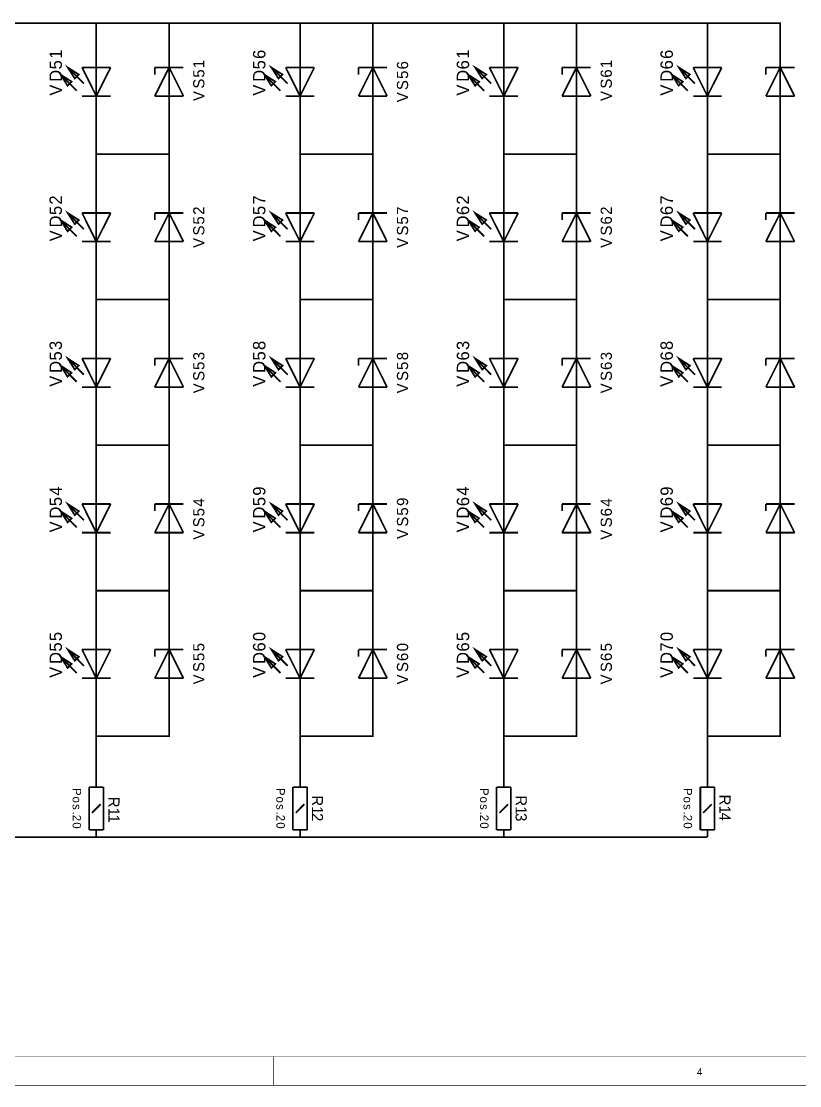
# Model space of a CAD drawing. Header units: millimetres. Extents: x 0 to 35.4, y 0 to 11.1.
# Drawn here: x 15.98 to 21.33, y 0 to 7.31 of the extents above; entities that cross this region are included whole.
import ezdxf

# ---------------------------------------------------------------- set-up
doc = ezdxf.new("R2010")
doc.units = ezdxf.units.MM
doc.header["$MEASUREMENT"] = 0
doc.layers.add('Sheet', color=255, linetype='Continuous')

msp = doc.modelspace()

# ---------------------------------------------------------------- linework, layer by layer
at = {"layer": 'Sheet'}
for points, const_width in [([(0.0017, 11.1), (0.0017, 0), (35.4331, 0), (35.4331, 11.1), (0.0017, 11.1), (0.0017, 11.1)], 0.0039), ([(0.0017, 11.1), (35.4331, 11.1), (35.4331, 0), (0.0017, 0), (0.0017, 11.1)], 0.0039), ([(0.2022, 10.8995), (0.2022, 0.1988), (35.2326, 0.1988), (35.2326, 10.8995), (0.2022, 10.8995), (0.2022, 10.8995)], 0.0039), ([(0.2022, 10.8995), (35.2326, 10.8995), (35.2326, 0.1988), (0.2022, 0.1988), (0.2022, 10.8995)], 0.0039), ([(16.3306, 6.8968), (16.303, 6.8692), (16.2546, 6.9461), (16.3306, 6.8968)], 0.0118), ([(16.3306, 6.8968), (16.303, 6.8692), (16.2546, 6.9461), (16.3306, 6.8968)], 0.0039), ([(16.3799, 6.9461), (16.3523, 6.9185), (16.3039, 6.9945), (16.3799, 6.9461)], 0.0118), ([(16.3799, 6.9461), (16.3523, 6.9185), (16.3039, 6.9945), (16.3799, 6.9461)], 0.0039), ([(17.7307, 6.8968), (17.7032, 6.8692), (17.6547, 6.9461), (17.7307, 6.8968)], 0.0118), ([(17.7307, 6.8968), (17.7032, 6.8692), (17.6547, 6.9461), (17.7307, 6.8968)], 0.0039), ([(17.78, 6.9461), (17.7525, 6.9185), (17.7032, 6.9945), (17.78, 6.9461)], 0.0118), ([(17.78, 6.9461), (17.7525, 6.9185), (17.7032, 6.9945), (17.78, 6.9461)], 0.0039), ([(19.1309, 6.8968), (19.1033, 6.8692), (19.054, 6.9461), (19.1309, 6.8968)], 0.0118), ([(19.1309, 6.8968), (19.1033, 6.8692), (19.054, 6.9461), (19.1309, 6.8968)], 0.0039), ([(19.1802, 6.9461), (19.1518, 6.9185), (19.1033, 6.9945), (19.1802, 6.9461)], 0.0118), ([(19.1802, 6.9461), (19.1518, 6.9185), (19.1033, 6.9945), (19.1802, 6.9461)], 0.0039), ([(20.531, 6.8968), (20.5026, 6.8692), (20.4542, 6.9461), (20.531, 6.8968)], 0.0118), ([(20.531, 6.8968), (20.5026, 6.8692), (20.4542, 6.9461), (20.531, 6.8968)], 0.0039), ([(20.5795, 6.9461), (20.5519, 6.9185), (20.5035, 6.9945), (20.5795, 6.9461)], 0.0118), ([(20.5795, 6.9461), (20.5519, 6.9185), (20.5035, 6.9945), (20.5795, 6.9461)], 0.0039), ([(16.3799, 5.946), (16.3523, 5.9184), (16.3039, 5.9945), (16.3799, 5.946)], 0.0118), ([(16.3799, 5.946), (16.3523, 5.9184), (16.3039, 5.9945), (16.3799, 5.946)], 0.0039), ([(17.78, 5.946), (17.7525, 5.9184), (17.7032, 5.9945), (17.78, 5.946)], 0.0118), ([(17.78, 5.946), (17.7525, 5.9184), (17.7032, 5.9945), (17.78, 5.946)], 0.0039), ([(19.1802, 5.946), (19.1518, 5.9184), (19.1033, 5.9945), (19.1802, 5.946)], 0.0118), ([(19.1802, 5.946), (19.1518, 5.9184), (19.1033, 5.9945), (19.1802, 5.946)], 0.0039), ([(20.5795, 5.946), (20.5519, 5.9184), (20.5035, 5.9945), (20.5795, 5.946)], 0.0118), ([(20.5795, 5.946), (20.5519, 5.9184), (20.5035, 5.9945), (20.5795, 5.946)], 0.0039), ([(16.3306, 5.8967), (16.303, 5.8691), (16.2546, 5.946), (16.3306, 5.8967)], 0.0118), ([(16.3306, 5.8967), (16.303, 5.8691), (16.2546, 5.946), (16.3306, 5.8967)], 0.0039), ([(17.7307, 5.8967), (17.7032, 5.8691), (17.6547, 5.946), (17.7307, 5.8967)], 0.0118), ([(17.7307, 5.8967), (17.7032, 5.8691), (17.6547, 5.946), (17.7307, 5.8967)], 0.0039), ([(19.1309, 5.8967), (19.1033, 5.8691), (19.054, 5.946), (19.1309, 5.8967)], 0.0118), ([(19.1309, 5.8967), (19.1033, 5.8691), (19.054, 5.946), (19.1309, 5.8967)], 0.0039), ([(20.531, 5.8967), (20.5026, 5.8691), (20.4542, 5.946), (20.531, 5.8967)], 0.0118), ([(20.531, 5.8967), (20.5026, 5.8691), (20.4542, 5.946), (20.531, 5.8967)], 0.0039), ([(16.3799, 4.946), (16.3523, 4.9184), (16.3039, 4.9953), (16.3799, 4.946)], 0.0118), ([(16.3799, 4.946), (16.3523, 4.9184), (16.3039, 4.9953), (16.3799, 4.946)], 0.0039), ([(17.78, 4.946), (17.7525, 4.9184), (17.7032, 4.9953), (17.78, 4.946)], 0.0118), ([(17.78, 4.946), (17.7525, 4.9184), (17.7032, 4.9953), (17.78, 4.946)], 0.0039), ([(19.1802, 4.946), (19.1518, 4.9184), (19.1033, 4.9953), (19.1802, 4.946)], 0.0118), ([(19.1802, 4.946), (19.1518, 4.9184), (19.1033, 4.9953), (19.1802, 4.946)], 0.0039), ([(20.5795, 4.946), (20.5519, 4.9184), (20.5035, 4.9953), (20.5795, 4.946)], 0.0118), ([(20.5795, 4.946), (20.5519, 4.9184), (20.5035, 4.9953), (20.5795, 4.946)], 0.0039), ([(16.3306, 4.8967), (16.303, 4.8691), (16.2546, 4.946), (16.3306, 4.8967)], 0.0118), ([(16.3306, 4.8967), (16.303, 4.8691), (16.2546, 4.946), (16.3306, 4.8967)], 0.0039), ([(17.7307, 4.8967), (17.7032, 4.8691), (17.6547, 4.946), (17.7307, 4.8967)], 0.0118), ([(17.7307, 4.8967), (17.7032, 4.8691), (17.6547, 4.946), (17.7307, 4.8967)], 0.0039), ([(19.1309, 4.8967), (19.1033, 4.8691), (19.054, 4.946), (19.1309, 4.8967)], 0.0118), ([(19.1309, 4.8967), (19.1033, 4.8691), (19.054, 4.946), (19.1309, 4.8967)], 0.0039), ([(20.531, 4.8967), (20.5026, 4.8691), (20.4542, 4.946), (20.531, 4.8967)], 0.0118), ([(20.531, 4.8967), (20.5026, 4.8691), (20.4542, 4.946), (20.531, 4.8967)], 0.0039), ([(16.3306, 3.8966), (16.303, 3.869), (16.2546, 3.9459), (16.3306, 3.8966)], 0.0118), ([(16.3306, 3.8966), (16.303, 3.869), (16.2546, 3.9459), (16.3306, 3.8966)], 0.0039), ([(16.3799, 3.9459), (16.3523, 3.9183), (16.3039, 3.9952), (16.3799, 3.9459)], 0.0118), ([(16.3799, 3.9459), (16.3523, 3.9183), (16.3039, 3.9952), (16.3799, 3.9459)], 0.0039), ([(17.7307, 3.8966), (17.7032, 3.869), (17.6547, 3.9459), (17.7307, 3.8966)], 0.0118), ([(17.7307, 3.8966), (17.7032, 3.869), (17.6547, 3.9459), (17.7307, 3.8966)], 0.0039), ([(17.78, 3.9459), (17.7525, 3.9183), (17.7032, 3.9952), (17.78, 3.9459)], 0.0118), ([(17.78, 3.9459), (17.7525, 3.9183), (17.7032, 3.9952), (17.78, 3.9459)], 0.0039), ([(19.1309, 3.8966), (19.1033, 3.869), (19.054, 3.9459), (19.1309, 3.8966)], 0.0118), ([(19.1309, 3.8966), (19.1033, 3.869), (19.054, 3.9459), (19.1309, 3.8966)], 0.0039), ([(19.1802, 3.9459), (19.1518, 3.9183), (19.1033, 3.9952), (19.1802, 3.9459)], 0.0118), ([(19.1802, 3.9459), (19.1518, 3.9183), (19.1033, 3.9952), (19.1802, 3.9459)], 0.0039), ([(20.531, 3.8966), (20.5026, 3.869), (20.4542, 3.9459), (20.531, 3.8966)], 0.0118), ([(20.531, 3.8966), (20.5026, 3.869), (20.4542, 3.9459), (20.531, 3.8966)], 0.0039), ([(20.5795, 3.9459), (20.5519, 3.9183), (20.5035, 3.9952), (20.5795, 3.9459)], 0.0118), ([(20.5795, 3.9459), (20.5519, 3.9183), (20.5035, 3.9952), (20.5795, 3.9459)], 0.0039), ([(16.3799, 2.9459), (16.3523, 2.9183), (16.3039, 2.9951), (16.3799, 2.9459)], 0.0118), ([(16.3799, 2.9459), (16.3523, 2.9183), (16.3039, 2.9951), (16.3799, 2.9459)], 0.0039), ([(17.78, 2.9459), (17.7525, 2.9183), (17.7032, 2.9951), (17.78, 2.9459)], 0.0118), ([(17.78, 2.9459), (17.7525, 2.9183), (17.7032, 2.9951), (17.78, 2.9459)], 0.0039), ([(19.1802, 2.9459), (19.1518, 2.9183), (19.1033, 2.9951), (19.1802, 2.9459)], 0.0118), ([(19.1802, 2.9459), (19.1518, 2.9183), (19.1033, 2.9951), (19.1802, 2.9459)], 0.0039), ([(20.5795, 2.9459), (20.5519, 2.9183), (20.5035, 2.9951), (20.5795, 2.9459)], 0.0118), ([(20.5795, 2.9459), (20.5519, 2.9183), (20.5035, 2.9951), (20.5795, 2.9459)], 0.0039), ([(16.3306, 2.8966), (16.303, 2.869), (16.2546, 2.9459), (16.3306, 2.8966)], 0.0118), ([(16.3306, 2.8966), (16.303, 2.869), (16.2546, 2.9459), (16.3306, 2.8966)], 0.0039), ([(17.7307, 2.8966), (17.7032, 2.869), (17.6547, 2.9459), (17.7307, 2.8966)], 0.0118), ([(17.7307, 2.8966), (17.7032, 2.869), (17.6547, 2.9459), (17.7307, 2.8966)], 0.0039), ([(19.1309, 2.8966), (19.1033, 2.869), (19.054, 2.9459), (19.1309, 2.8966)], 0.0118), ([(19.1309, 2.8966), (19.1033, 2.869), (19.054, 2.9459), (19.1309, 2.8966)], 0.0039), ([(20.531, 2.8966), (20.5026, 2.869), (20.4542, 2.9459), (20.531, 2.8966)], 0.0118), ([(20.531, 2.8966), (20.5026, 2.869), (20.4542, 2.9459), (20.531, 2.8966)], 0.0039)]:
    msp.add_lwpolyline(points, close=True, dxfattribs=dict(at, const_width=const_width))
for points, const_width in [([(12.3006, 7.0931), (12.3006, 7.2995), (12.801, 7.2995), (13.7007, 7.2995), (14.2003, 7.2995), (15.1009, 7.2995), (15.6004, 7.2995), (16.5002, 7.2995), (17.0006, 7.2995), (17.9003, 7.2995), (18.4007, 7.2995), (19.3005, 7.2995), (19.8, 7.2995), (20.6998, 7.2995), (21.2002, 7.2995), (21.2002, 7.0931)], 0.0118), ([(16.5002, 7.0931), (16.5002, 7.2995)], 0.0118), ([(17.0006, 7.2995), (17.0006, 7.0931)], 0.0118), ([(17.9003, 7.0931), (17.9003, 7.2995)], 0.0118), ([(18.4007, 7.2995), (18.4007, 7.0931)], 0.0118), ([(19.3005, 7.0931), (19.3005, 7.2995)], 0.0118), ([(19.8, 7.2995), (19.8, 7.0931)], 0.0118), ([(20.6998, 7.0931), (20.6998, 7.2995)], 0.0118), ([(16.5002, 6.9945), (16.5002, 7.0931)], 0.0118), ([(17.0006, 6.9945), (17.0006, 7.0931)], 0.0118), ([(17.9003, 6.9945), (17.9003, 7.0931)], 0.0118), ([(18.4007, 6.9945), (18.4007, 7.0931)], 0.0118), ([(19.3005, 6.9945), (19.3005, 7.0931)], 0.0118), ([(19.8, 6.9945), (19.8, 7.0931)], 0.0118), ([(20.6998, 6.9945), (20.6998, 7.0931)], 0.0118), ([(21.2002, 6.9945), (21.2002, 7.0931)], 0.0118), ([(16.3657, 6.8341), (16.2546, 6.9461)], 0.0118), ([(16.415, 6.8834), (16.3039, 6.9945)], 0.0118), ([(16.3799, 6.9461), (16.3039, 6.9945)], 0.0118), ([(16.3523, 6.9185), (16.3039, 6.9945)], 0.0118), ([(16.4024, 6.9945), (16.5988, 6.9945)], 0.0118), ([(16.4024, 6.9945), (16.5002, 6.7982)], 0.0118), ([(16.5988, 6.9945), (16.5002, 6.7982)], 0.0118), ([(16.5002, 6.7982), (16.5002, 6.9945)], 0.0118), ([(17.0992, 6.9945), (16.902, 6.9945)], 0.0118), ([(16.902, 6.7982), (17.0006, 6.9945)], 0.0118), ([(16.902, 6.9945), (16.902, 6.9461)], 0.0118), ([(17.0006, 6.7982), (17.0006, 6.9945)], 0.0118), ([(17.0006, 6.9945), (17.0992, 6.7982)], 0.0118), ([(17.7658, 6.8341), (17.6547, 6.9461)], 0.0118), ([(17.8151, 6.8834), (17.7032, 6.9945)], 0.0118), ([(17.78, 6.9461), (17.7032, 6.9945)], 0.0118), ([(17.7525, 6.9185), (17.7032, 6.9945)], 0.0118), ([(17.8017, 6.9945), (17.9989, 6.9945)], 0.0118), ([(17.8017, 6.9945), (17.9003, 6.7982)], 0.0118), ([(17.9989, 6.9945), (17.9003, 6.7982)], 0.0118), ([(17.9003, 6.7982), (17.9003, 6.9945)], 0.0118), ([(18.4985, 6.9945), (18.3022, 6.9945)], 0.0118), ([(18.3022, 6.7982), (18.4007, 6.9945)], 0.0118), ([(18.3022, 6.9945), (18.3022, 6.9461)], 0.0118), ([(18.4007, 6.7982), (18.4007, 6.9945)], 0.0118), ([(18.4007, 6.9945), (18.4985, 6.7982)], 0.0118), ([(19.166, 6.8341), (19.054, 6.9461)], 0.0118), ([(19.2144, 6.8834), (19.1033, 6.9945)], 0.0118), ([(19.1802, 6.9461), (19.1033, 6.9945)], 0.0118), ([(19.1518, 6.9185), (19.1033, 6.9945)], 0.0118), ([(19.2019, 6.9945), (19.3991, 6.9945)], 0.0118), ([(19.2019, 6.9945), (19.3005, 6.7982)], 0.0118), ([(19.3991, 6.9945), (19.3005, 6.7982)], 0.0118), ([(19.3005, 6.7982), (19.3005, 6.9945)], 0.0118), ([(19.8986, 6.9945), (19.7015, 6.9945)], 0.0118), ([(19.7015, 6.7982), (19.8, 6.9945)], 0.0118), ([(19.7015, 6.9945), (19.7015, 6.9461)], 0.0118), ([(19.8, 6.7982), (19.8, 6.9945)], 0.0118), ([(19.8, 6.9945), (19.8986, 6.7982)], 0.0118), ([(20.5653, 6.8341), (20.4542, 6.9461)], 0.0118), ([(20.6146, 6.8834), (20.5035, 6.9945)], 0.0118), ([(20.5795, 6.9461), (20.5035, 6.9945)], 0.0118), ([(20.5519, 6.9185), (20.5035, 6.9945)], 0.0118), ([(20.602, 6.9945), (20.7984, 6.9945)], 0.0118), ([(20.602, 6.9945), (20.6998, 6.7982)], 0.0118), ([(20.7984, 6.9945), (20.6998, 6.7982)], 0.0118), ([(20.6998, 6.7982), (20.6998, 6.9945)], 0.0118), ([(21.2988, 6.9945), (21.1016, 6.9945)], 0.0118), ([(21.1016, 6.7982), (21.2002, 6.9945)], 0.0118), ([(21.1016, 6.9945), (21.1016, 6.9461)], 0.0118), ([(21.2002, 6.7982), (21.2002, 6.9945)], 0.0118), ([(21.2002, 6.9945), (21.2988, 6.7982)], 0.0118), ([(16.4024, 6.7982), (16.5988, 6.7982)], 0.0118), ([(16.5002, 6.7982), (16.5002, 6.6996)], 0.0118), ([(17.0992, 6.7982), (16.902, 6.7982)], 0.0118), ([(17.0006, 6.7982), (17.0006, 6.6996)], 0.0118), ([(17.8017, 6.7982), (17.9989, 6.7982)], 0.0118), ([(17.9003, 6.7982), (17.9003, 6.6996)], 0.0118), ([(18.4985, 6.7982), (18.3022, 6.7982)], 0.0118), ([(18.4007, 6.7982), (18.4007, 6.6996)], 0.0118), ([(19.2019, 6.7982), (19.3991, 6.7982)], 0.0118), ([(19.3005, 6.7982), (19.3005, 6.6996)], 0.0118), ([(19.8986, 6.7982), (19.7015, 6.7982)], 0.0118), ([(19.8, 6.7982), (19.8, 6.6996)], 0.0118), ([(20.602, 6.7982), (20.7984, 6.7982)], 0.0118), ([(20.6998, 6.7982), (20.6998, 6.6996)], 0.0118), ([(21.2988, 6.7982), (21.1016, 6.7982)], 0.0118), ([(21.2002, 6.7982), (21.2002, 6.6996)], 0.0118), ([(16.5002, 6.6996), (16.5002, 6.3997), (16.5002, 6.0931)], 0.0118), ([(17.0006, 6.6996), (17.0006, 6.3997), (17.0006, 6.0931)], 0.0118), ([(17.9003, 6.6996), (17.9003, 6.3997)], 0.0118), ([(18.4007, 6.6996), (18.4007, 6.3997), (18.4007, 6.0931)], 0.0118), ([(19.3005, 6.6996), (19.3005, 6.3997), (19.3005, 6.0931)], 0.0118), ([(19.8, 6.6996), (19.8, 6.3997), (19.8, 6.0931)], 0.0118), ([(20.6998, 6.6996), (20.6998, 6.3997), (20.6998, 6.0931)], 0.0118), ([(21.2002, 6.6996), (21.2002, 6.3997), (21.2002, 6.0931)], 0.0118), ([(17.0006, 6.3997), (16.5002, 6.3997)], 0.0118), ([(17.9003, 6.0931), (17.9003, 6.3997), (18.4007, 6.3997)], 0.0118), ([(19.8, 6.3997), (19.3005, 6.3997)], 0.0118), ([(21.2002, 6.3997), (20.6998, 6.3997)], 0.0118), ([(16.5002, 5.9945), (16.5002, 6.0931)], 0.0118), ([(17.0006, 5.9945), (17.0006, 6.0931)], 0.0118), ([(17.9003, 5.9945), (17.9003, 6.0931)], 0.0118), ([(18.4007, 5.9945), (18.4007, 6.0931)], 0.0118), ([(19.3005, 5.9945), (19.3005, 6.0931)], 0.0118), ([(19.8, 5.9945), (19.8, 6.0931)], 0.0118), ([(20.6998, 5.9945), (20.6998, 6.0931)], 0.0118), ([(21.2002, 5.9945), (21.2002, 6.0931)], 0.0118), ([(16.415, 5.8834), (16.3039, 5.9945)], 0.0118), ([(16.3799, 5.946), (16.3039, 5.9945)], 0.0118), ([(16.3523, 5.9184), (16.3039, 5.9945)], 0.0118), ([(16.4024, 5.9945), (16.5988, 5.9945)], 0.0118), ([(16.4024, 5.9945), (16.5002, 5.7981)], 0.0118), ([(16.5988, 5.9945), (16.5002, 5.7981)], 0.0118), ([(16.5002, 5.7981), (16.5002, 5.9945)], 0.0118), ([(17.0992, 5.9945), (16.902, 5.9945)], 0.0118), ([(16.902, 5.7981), (17.0006, 5.9945)], 0.0118), ([(16.902, 5.9945), (16.902, 5.946)], 0.0118), ([(17.0006, 5.7981), (17.0006, 5.9945)], 0.0118), ([(17.0006, 5.9945), (17.0992, 5.7981)], 0.0118), ([(17.8151, 5.8834), (17.7032, 5.9945)], 0.0118), ([(17.78, 5.946), (17.7032, 5.9945)], 0.0118), ([(17.7525, 5.9184), (17.7032, 5.9945)], 0.0118), ([(17.8017, 5.9945), (17.9989, 5.9945)], 0.0118), ([(17.8017, 5.9945), (17.9003, 5.7981)], 0.0118), ([(17.9989, 5.9945), (17.9003, 5.7981)], 0.0118), ([(17.9003, 5.7981), (17.9003, 5.9945)], 0.0118), ([(18.4985, 5.9945), (18.3022, 5.9945)], 0.0118), ([(18.3022, 5.7981), (18.4007, 5.9945)], 0.0118), ([(18.3022, 5.9945), (18.3022, 5.946)], 0.0118), ([(18.4007, 5.7981), (18.4007, 5.9945)], 0.0118), ([(18.4007, 5.9945), (18.4985, 5.7981)], 0.0118), ([(19.2144, 5.8834), (19.1033, 5.9945)], 0.0118), ([(19.1802, 5.946), (19.1033, 5.9945)], 0.0118), ([(19.1518, 5.9184), (19.1033, 5.9945)], 0.0118), ([(19.2019, 5.9945), (19.3991, 5.9945)], 0.0118), ([(19.2019, 5.9945), (19.3005, 5.7981)], 0.0118), ([(19.3991, 5.9945), (19.3005, 5.7981)], 0.0118), ([(19.3005, 5.7981), (19.3005, 5.9945)], 0.0118), ([(19.8986, 5.9945), (19.7015, 5.9945)], 0.0118), ([(19.7015, 5.7981), (19.8, 5.9945)], 0.0118), ([(19.7015, 5.9945), (19.7015, 5.946)], 0.0118), ([(19.8, 5.7981), (19.8, 5.9945)], 0.0118), ([(19.8, 5.9945), (19.8986, 5.7981)], 0.0118), ([(20.6146, 5.8834), (20.5035, 5.9945)], 0.0118), ([(20.5795, 5.946), (20.5035, 5.9945)], 0.0118), ([(20.5519, 5.9184), (20.5035, 5.9945)], 0.0118), ([(20.602, 5.9945), (20.7984, 5.9945)], 0.0118), ([(20.602, 5.9945), (20.6998, 5.7981)], 0.0118), ([(20.7984, 5.9945), (20.6998, 5.7981)], 0.0118), ([(20.6998, 5.7981), (20.6998, 5.9945)], 0.0118), ([(21.2988, 5.9945), (21.1016, 5.9945)], 0.0118), ([(21.1016, 5.7981), (21.2002, 5.9945)], 0.0118), ([(21.1016, 5.9945), (21.1016, 5.946)], 0.0118), ([(21.2002, 5.7981), (21.2002, 5.9945)], 0.0118), ([(21.2002, 5.9945), (21.2988, 5.7981)], 0.0118), ([(16.3657, 5.8341), (16.2546, 5.946)], 0.0118), ([(17.7658, 5.8341), (17.6547, 5.946)], 0.0118), ([(19.166, 5.8341), (19.054, 5.946)], 0.0118), ([(20.5653, 5.8341), (20.4542, 5.946)], 0.0118), ([(16.4024, 5.7981), (16.5988, 5.7981)], 0.0118), ([(16.5002, 5.7981), (16.5002, 5.6995)], 0.0118), ([(17.0992, 5.7981), (16.902, 5.7981)], 0.0118), ([(17.0006, 5.7981), (17.0006, 5.6995)], 0.0118), ([(17.8017, 5.7981), (17.9989, 5.7981)], 0.0118), ([(17.9003, 5.7981), (17.9003, 5.6995)], 0.0118), ([(18.4985, 5.7981), (18.3022, 5.7981)], 0.0118), ([(18.4007, 5.7981), (18.4007, 5.6995)], 0.0118), ([(19.2019, 5.7981), (19.3991, 5.7981)], 0.0118), ([(19.3005, 5.7981), (19.3005, 5.6995)], 0.0118), ([(19.8986, 5.7981), (19.7015, 5.7981)], 0.0118), ([(19.8, 5.7981), (19.8, 5.6995)], 0.0118), ([(20.602, 5.7981), (20.7984, 5.7981)], 0.0118), ([(20.6998, 5.7981), (20.6998, 5.6995)], 0.0118), ([(21.2988, 5.7981), (21.1016, 5.7981)], 0.0118), ([(21.2002, 5.7981), (21.2002, 5.6995)], 0.0118), ([(16.5002, 5.6995), (16.5002, 5.3996), (16.5002, 5.093)], 0.0118), ([(17.0006, 5.6995), (17.0006, 5.3996), (17.0006, 5.093)], 0.0118), ([(17.9003, 5.6995), (17.9003, 5.3996)], 0.0118), ([(18.4007, 5.6995), (18.4007, 5.3996), (18.4007, 5.093)], 0.0118), ([(19.3005, 5.6995), (19.3005, 5.3996), (19.3005, 5.093)], 0.0118), ([(19.8, 5.6995), (19.8, 5.3996), (19.8, 5.093)], 0.0118), ([(20.6998, 5.6995), (20.6998, 5.3996), (20.6998, 5.093)], 0.0118), ([(21.2002, 5.6995), (21.2002, 5.3996), (21.2002, 5.093)], 0.0118), ([(17.0006, 5.3996), (16.5002, 5.3996)], 0.0118), ([(17.9003, 5.093), (17.9003, 5.3996), (18.4007, 5.3996)], 0.0118), ([(19.8, 5.3996), (19.3005, 5.3996)], 0.0118), ([(21.2002, 5.3996), (20.6998, 5.3996)], 0.0118), ([(16.5002, 4.9953), (16.5002, 5.093)], 0.0118), ([(17.0006, 4.9953), (17.0006, 5.093)], 0.0118), ([(17.9003, 4.9953), (17.9003, 5.093)], 0.0118), ([(18.4007, 4.9953), (18.4007, 5.093)], 0.0118), ([(19.3005, 4.9953), (19.3005, 5.093)], 0.0118), ([(19.8, 4.9953), (19.8, 5.093)], 0.0118), ([(20.6998, 4.9953), (20.6998, 5.093)], 0.0118), ([(21.2002, 4.9953), (21.2002, 5.093)], 0.0118), ([(16.415, 4.8833), (16.3039, 4.9953)], 0.0118), ([(16.3799, 4.946), (16.3039, 4.9953)], 0.0118), ([(16.3523, 4.9184), (16.3039, 4.9953)], 0.0118), ([(16.4024, 4.9953), (16.5988, 4.9953)], 0.0118), ([(16.4024, 4.9953), (16.5002, 4.7981)], 0.0118), ([(16.5988, 4.9953), (16.5002, 4.7981)], 0.0118), ([(16.5002, 4.7981), (16.5002, 4.9953)], 0.0118), ([(17.0992, 4.9953), (16.902, 4.9953)], 0.0118), ([(16.902, 4.7981), (17.0006, 4.9953)], 0.0118), ([(16.902, 4.9953), (16.902, 4.946)], 0.0118), ([(17.0006, 4.7981), (17.0006, 4.9953)], 0.0118), ([(17.0006, 4.9953), (17.0992, 4.7981)], 0.0118), ([(17.8151, 4.8833), (17.7032, 4.9953)], 0.0118), ([(17.78, 4.946), (17.7032, 4.9953)], 0.0118), ([(17.7525, 4.9184), (17.7032, 4.9953)], 0.0118), ([(17.8017, 4.9953), (17.9989, 4.9953)], 0.0118), ([(17.8017, 4.9953), (17.9003, 4.7981)], 0.0118), ([(17.9989, 4.9953), (17.9003, 4.7981)], 0.0118), ([(17.9003, 4.7981), (17.9003, 4.9953)], 0.0118), ([(18.4985, 4.9953), (18.3022, 4.9953)], 0.0118), ([(18.3022, 4.7981), (18.4007, 4.9953)], 0.0118), ([(18.3022, 4.9953), (18.3022, 4.946)], 0.0118), ([(18.4007, 4.7981), (18.4007, 4.9953)], 0.0118), ([(18.4007, 4.9953), (18.4985, 4.7981)], 0.0118), ([(19.2144, 4.8833), (19.1033, 4.9953)], 0.0118), ([(19.1802, 4.946), (19.1033, 4.9953)], 0.0118), ([(19.1518, 4.9184), (19.1033, 4.9953)], 0.0118), ([(19.2019, 4.9953), (19.3991, 4.9953)], 0.0118), ([(19.2019, 4.9953), (19.3005, 4.7981)], 0.0118), ([(19.3991, 4.9953), (19.3005, 4.7981)], 0.0118), ([(19.3005, 4.7981), (19.3005, 4.9953)], 0.0118), ([(19.8986, 4.9953), (19.7015, 4.9953)], 0.0118), ([(19.7015, 4.7981), (19.8, 4.9953)], 0.0118), ([(19.7015, 4.9953), (19.7015, 4.946)], 0.0118), ([(19.8, 4.7981), (19.8, 4.9953)], 0.0118), ([(19.8, 4.9953), (19.8986, 4.7981)], 0.0118), ([(20.6146, 4.8833), (20.5035, 4.9953)], 0.0118), ([(20.5795, 4.946), (20.5035, 4.9953)], 0.0118), ([(20.5519, 4.9184), (20.5035, 4.9953)], 0.0118), ([(20.602, 4.9953), (20.7984, 4.9953)], 0.0118), ([(20.602, 4.9953), (20.6998, 4.7981)], 0.0118), ([(20.7984, 4.9953), (20.6998, 4.7981)], 0.0118), ([(20.6998, 4.7981), (20.6998, 4.9953)], 0.0118), ([(21.2988, 4.9953), (21.1016, 4.9953)], 0.0118), ([(21.1016, 4.7981), (21.2002, 4.9953)], 0.0118), ([(21.1016, 4.9953), (21.1016, 4.946)], 0.0118), ([(21.2002, 4.7981), (21.2002, 4.9953)], 0.0118), ([(21.2002, 4.9953), (21.2988, 4.7981)], 0.0118), ([(16.3657, 4.834), (16.2546, 4.946)], 0.0118), ([(17.7658, 4.834), (17.6547, 4.946)], 0.0118), ([(19.166, 4.834), (19.054, 4.946)], 0.0118), ([(20.5653, 4.834), (20.4542, 4.946)], 0.0118), ([(16.4024, 4.7981), (16.5988, 4.7981)], 0.0118), ([(16.5002, 4.7981), (16.5002, 4.6995)], 0.0118), ([(17.0992, 4.7981), (16.902, 4.7981)], 0.0118), ([(17.0006, 4.7981), (17.0006, 4.6995)], 0.0118), ([(17.8017, 4.7981), (17.9989, 4.7981)], 0.0118), ([(17.9003, 4.7981), (17.9003, 4.6995)], 0.0118), ([(18.4985, 4.7981), (18.3022, 4.7981)], 0.0118), ([(18.4007, 4.7981), (18.4007, 4.6995)], 0.0118), ([(19.2019, 4.7981), (19.3991, 4.7981)], 0.0118), ([(19.3005, 4.7981), (19.3005, 4.6995)], 0.0118), ([(19.8986, 4.7981), (19.7015, 4.7981)], 0.0118), ([(19.8, 4.7981), (19.8, 4.6995)], 0.0118), ([(20.602, 4.7981), (20.7984, 4.7981)], 0.0118), ([(20.6998, 4.7981), (20.6998, 4.6995)], 0.0118), ([(21.2988, 4.7981), (21.1016, 4.7981)], 0.0118), ([(21.2002, 4.7981), (21.2002, 4.6995)], 0.0118), ([(16.5002, 4.6995), (16.5002, 4.3996), (16.5002, 4.0929)], 0.0118), ([(17.0006, 4.6995), (17.0006, 4.3996), (17.0006, 4.0929)], 0.0118), ([(17.9003, 4.6995), (17.9003, 4.3996)], 0.0118), ([(18.4007, 4.6995), (18.4007, 4.3996), (18.4007, 4.0929)], 0.0118), ([(19.3005, 4.6995), (19.3005, 4.3996), (19.3005, 4.0929)], 0.0118), ([(19.8, 4.6995), (19.8, 4.3996), (19.8, 4.0929)], 0.0118), ([(20.6998, 4.6995), (20.6998, 4.3996), (20.6998, 4.0929)], 0.0118), ([(21.2002, 4.6995), (21.2002, 4.3996), (21.2002, 4.0929)], 0.0118), ([(17.0006, 4.3996), (16.5002, 4.3996)], 0.0118), ([(17.9003, 4.0929), (17.9003, 4.3996), (18.4007, 4.3996)], 0.0118), ([(19.8, 4.3996), (19.3005, 4.3996)], 0.0118), ([(21.2002, 4.3996), (20.6998, 4.3996)], 0.0118), ([(16.5002, 3.9952), (16.5002, 4.0929)], 0.0118), ([(17.0006, 3.9952), (17.0006, 4.0929)], 0.0118), ([(17.9003, 3.9952), (17.9003, 4.0929)], 0.0118), ([(18.4007, 3.9952), (18.4007, 4.0929)], 0.0118), ([(19.3005, 3.9952), (19.3005, 4.0929)], 0.0118), ([(19.8, 3.9952), (19.8, 4.0929)], 0.0118), ([(20.6998, 3.9952), (20.6998, 4.0929)], 0.0118), ([(21.2002, 3.9952), (21.2002, 4.0929)], 0.0118), ([(16.3657, 3.834), (16.2546, 3.9459)], 0.0118), ([(16.415, 3.8832), (16.3039, 3.9952)], 0.0118), ([(16.3799, 3.9459), (16.3039, 3.9952)], 0.0118), ([(16.3523, 3.9183), (16.3039, 3.9952)], 0.0118), ([(16.4024, 3.9952), (16.5988, 3.9952)], 0.0118), ([(16.4024, 3.9952), (16.5002, 3.798)], 0.0118), ([(16.5988, 3.9952), (16.5002, 3.798)], 0.0118), ([(16.5002, 3.798), (16.5002, 3.9952)], 0.0118), ([(17.0992, 3.9952), (16.902, 3.9952)], 0.0118), ([(16.902, 3.798), (17.0006, 3.9952)], 0.0118), ([(16.902, 3.9952), (16.902, 3.9459)], 0.0118), ([(17.0006, 3.798), (17.0006, 3.9952)], 0.0118), ([(17.0006, 3.9952), (17.0992, 3.798)], 0.0118), ([(17.7658, 3.834), (17.6547, 3.9459)], 0.0118), ([(17.8151, 3.8832), (17.7032, 3.9952)], 0.0118), ([(17.78, 3.9459), (17.7032, 3.9952)], 0.0118), ([(17.7525, 3.9183), (17.7032, 3.9952)], 0.0118), ([(17.8017, 3.9952), (17.9989, 3.9952)], 0.0118), ([(17.8017, 3.9952), (17.9003, 3.798)], 0.0118), ([(17.9989, 3.9952), (17.9003, 3.798)], 0.0118), ([(17.9003, 3.798), (17.9003, 3.9952)], 0.0118), ([(18.4985, 3.9952), (18.3022, 3.9952)], 0.0118), ([(18.3022, 3.798), (18.4007, 3.9952)], 0.0118), ([(18.3022, 3.9952), (18.3022, 3.9459)], 0.0118), ([(18.4007, 3.798), (18.4007, 3.9952)], 0.0118), ([(18.4007, 3.9952), (18.4985, 3.798)], 0.0118), ([(19.166, 3.834), (19.054, 3.9459)], 0.0118), ([(19.2144, 3.8832), (19.1033, 3.9952)], 0.0118), ([(19.1802, 3.9459), (19.1033, 3.9952)], 0.0118), ([(19.1518, 3.9183), (19.1033, 3.9952)], 0.0118), ([(19.2019, 3.9952), (19.3991, 3.9952)], 0.0118), ([(19.2019, 3.9952), (19.3005, 3.798)], 0.0118), ([(19.3991, 3.9952), (19.3005, 3.798)], 0.0118), ([(19.3005, 3.798), (19.3005, 3.9952)], 0.0118), ([(19.8986, 3.9952), (19.7015, 3.9952)], 0.0118), ([(19.7015, 3.798), (19.8, 3.9952)], 0.0118), ([(19.7015, 3.9952), (19.7015, 3.9459)], 0.0118), ([(19.8, 3.798), (19.8, 3.9952)], 0.0118), ([(19.8, 3.9952), (19.8986, 3.798)], 0.0118), ([(20.5653, 3.834), (20.4542, 3.9459)], 0.0118), ([(20.6146, 3.8832), (20.5035, 3.9952)], 0.0118), ([(20.5795, 3.9459), (20.5035, 3.9952)], 0.0118), ([(20.5519, 3.9183), (20.5035, 3.9952)], 0.0118), ([(20.602, 3.9952), (20.7984, 3.9952)], 0.0118), ([(20.602, 3.9952), (20.6998, 3.798)], 0.0118), ([(20.7984, 3.9952), (20.6998, 3.798)], 0.0118), ([(20.6998, 3.798), (20.6998, 3.9952)], 0.0118), ([(21.2988, 3.9952), (21.1016, 3.9952)], 0.0118), ([(21.1016, 3.798), (21.2002, 3.9952)], 0.0118), ([(21.1016, 3.9952), (21.1016, 3.9459)], 0.0118), ([(21.2002, 3.798), (21.2002, 3.9952)], 0.0118), ([(21.2002, 3.9952), (21.2988, 3.798)], 0.0118), ([(16.4024, 3.798), (16.5988, 3.798)], 0.0118), ([(16.5002, 3.798), (16.5002, 3.6994)], 0.0118), ([(17.0992, 3.798), (16.902, 3.798)], 0.0118), ([(17.0006, 3.798), (17.0006, 3.6994)], 0.0118), ([(17.8017, 3.798), (17.9989, 3.798)], 0.0118), ([(17.9003, 3.798), (17.9003, 3.6994)], 0.0118), ([(18.4985, 3.798), (18.3022, 3.798)], 0.0118), ([(18.4007, 3.798), (18.4007, 3.6994)], 0.0118), ([(19.2019, 3.798), (19.3991, 3.798)], 0.0118), ([(19.3005, 3.798), (19.3005, 3.6994)], 0.0118), ([(19.8986, 3.798), (19.7015, 3.798)], 0.0118), ([(19.8, 3.798), (19.8, 3.6994)], 0.0118), ([(20.602, 3.798), (20.7984, 3.798)], 0.0118), ([(20.6998, 3.798), (20.6998, 3.6994)], 0.0118), ([(21.2988, 3.798), (21.1016, 3.798)], 0.0118), ([(21.2002, 3.798), (21.2002, 3.6994)], 0.0118), ([(16.5002, 3.6994), (16.5002, 3.3995), (16.5002, 3.0929)], 0.0118), ([(17.0006, 3.6994), (17.0006, 3.3995), (17.0006, 3.0929)], 0.0118), ([(17.9003, 3.6994), (17.9003, 3.3995)], 0.0118), ([(18.4007, 3.6994), (18.4007, 3.3995), (18.4007, 3.0929)], 0.0118), ([(19.3005, 3.6994), (19.3005, 3.3995), (19.3005, 3.0929)], 0.0118), ([(19.8, 3.6994), (19.8, 3.3995), (19.8, 3.0929)], 0.0118), ([(20.6998, 3.6994), (20.6998, 3.3995), (20.6998, 3.0929)], 0.0118), ([(21.2002, 3.6994), (21.2002, 3.3995), (21.2002, 3.0929)], 0.0118), ([(17.0006, 3.3995), (16.5002, 3.3995)], 0.0118), ([(17.9003, 3.0929), (17.9003, 3.3995), (18.4007, 3.3995)], 0.0118), ([(19.8, 3.3995), (19.3005, 3.3995)], 0.0118), ([(21.2002, 3.3995), (20.6998, 3.3995)], 0.0118), ([(16.5002, 2.9951), (16.5002, 3.0929)], 0.0118), ([(17.0006, 2.9951), (17.0006, 3.0929)], 0.0118), ([(17.9003, 2.9951), (17.9003, 3.0929)], 0.0118), ([(18.4007, 2.9951), (18.4007, 3.0929)], 0.0118), ([(19.3005, 2.9951), (19.3005, 3.0929)], 0.0118), ([(19.8, 2.9951), (19.8, 3.0929)], 0.0118), ([(20.6998, 2.9951), (20.6998, 3.0929)], 0.0118), ([(21.2002, 2.9951), (21.2002, 3.0929)], 0.0118), ([(16.415, 2.8832), (16.3039, 2.9951)], 0.0118), ([(16.3799, 2.9459), (16.3039, 2.9951)], 0.0118), ([(16.3523, 2.9183), (16.3039, 2.9951)], 0.0118), ([(16.4024, 2.9951), (16.5988, 2.9951)], 0.0118), ([(16.4024, 2.9951), (16.5002, 2.798)], 0.0118), ([(16.5988, 2.9951), (16.5002, 2.798)], 0.0118), ([(16.5002, 2.798), (16.5002, 2.9951)], 0.0118), ([(17.0992, 2.9951), (16.902, 2.9951)], 0.0118), ([(16.902, 2.798), (17.0006, 2.9951)], 0.0118), ([(16.902, 2.9951), (16.902, 2.9459)], 0.0118), ([(17.0006, 2.798), (17.0006, 2.9951)], 0.0118), ([(17.0006, 2.9951), (17.0992, 2.798)], 0.0118), ([(17.8151, 2.8832), (17.7032, 2.9951)], 0.0118), ([(17.78, 2.9459), (17.7032, 2.9951)], 0.0118), ([(17.7525, 2.9183), (17.7032, 2.9951)], 0.0118), ([(17.8017, 2.9951), (17.9989, 2.9951)], 0.0118), ([(17.8017, 2.9951), (17.9003, 2.798)], 0.0118), ([(17.9989, 2.9951), (17.9003, 2.798)], 0.0118), ([(17.9003, 2.798), (17.9003, 2.9951)], 0.0118), ([(18.4985, 2.9951), (18.3022, 2.9951)], 0.0118), ([(18.3022, 2.798), (18.4007, 2.9951)], 0.0118), ([(18.3022, 2.9951), (18.3022, 2.9459)], 0.0118), ([(18.4007, 2.798), (18.4007, 2.9951)], 0.0118), ([(18.4007, 2.9951), (18.4985, 2.798)], 0.0118), ([(19.2144, 2.8832), (19.1033, 2.9951)], 0.0118), ([(19.1802, 2.9459), (19.1033, 2.9951)], 0.0118), ([(19.1518, 2.9183), (19.1033, 2.9951)], 0.0118), ([(19.2019, 2.9951), (19.3991, 2.9951)], 0.0118), ([(19.2019, 2.9951), (19.3005, 2.798)], 0.0118), ([(19.3991, 2.9951), (19.3005, 2.798)], 0.0118), ([(19.3005, 2.798), (19.3005, 2.9951)], 0.0118), ([(19.8986, 2.9951), (19.7015, 2.9951)], 0.0118), ([(19.7015, 2.798), (19.8, 2.9951)], 0.0118), ([(19.7015, 2.9951), (19.7015, 2.9459)], 0.0118), ([(19.8, 2.798), (19.8, 2.9951)], 0.0118), ([(19.8, 2.9951), (19.8986, 2.798)], 0.0118), ([(20.6146, 2.8832), (20.5035, 2.9951)], 0.0118), ([(20.5795, 2.9459), (20.5035, 2.9951)], 0.0118), ([(20.5519, 2.9183), (20.5035, 2.9951)], 0.0118), ([(20.602, 2.9951), (20.7984, 2.9951)], 0.0118), ([(20.602, 2.9951), (20.6998, 2.798)], 0.0118), ([(20.7984, 2.9951), (20.6998, 2.798)], 0.0118), ([(20.6998, 2.798), (20.6998, 2.9951)], 0.0118), ([(21.2988, 2.9951), (21.1016, 2.9951)], 0.0118), ([(21.1016, 2.798), (21.2002, 2.9951)], 0.0118), ([(21.1016, 2.9951), (21.1016, 2.9459)], 0.0118), ([(21.2002, 2.798), (21.2002, 2.9951)], 0.0118), ([(21.2002, 2.9951), (21.2988, 2.798)], 0.0118), ([(16.3657, 2.8339), (16.2546, 2.9459)], 0.0118), ([(17.7658, 2.8339), (17.6547, 2.9459)], 0.0118), ([(19.166, 2.8339), (19.054, 2.9459)], 0.0118), ([(20.5653, 2.8339), (20.4542, 2.9459)], 0.0118), ([(16.4024, 2.798), (16.5988, 2.798)], 0.0118), ([(16.5002, 2.798), (16.5002, 2.6994)], 0.0118), ([(17.0992, 2.798), (16.902, 2.798)], 0.0118), ([(17.0006, 2.798), (17.0006, 2.6994)], 0.0118), ([(17.8017, 2.798), (17.9989, 2.798)], 0.0118), ([(17.9003, 2.798), (17.9003, 2.6994)], 0.0118), ([(18.4985, 2.798), (18.3022, 2.798)], 0.0118), ([(18.4007, 2.798), (18.4007, 2.6994)], 0.0118), ([(19.2019, 2.798), (19.3991, 2.798)], 0.0118), ([(19.3005, 2.798), (19.3005, 2.6994)], 0.0118), ([(19.8986, 2.798), (19.7015, 2.798)], 0.0118), ([(19.8, 2.798), (19.8, 2.6994)], 0.0118), ([(20.602, 2.798), (20.7984, 2.798)], 0.0118), ([(20.6998, 2.798), (20.6998, 2.6994)], 0.0118), ([(21.2988, 2.798), (21.1016, 2.798)], 0.0118), ([(21.2002, 2.798), (21.2002, 2.6994)], 0.0118), ([(17.0006, 2.6994), (17.0006, 2.3995), (16.5002, 2.3995)], 0.0118), ([(16.5002, 2.6994), (16.5002, 2.3995), (16.5002, 2.0995)], 0.0118), ([(17.9003, 2.0995), (17.9003, 2.3995), (18.4007, 2.3995), (18.4007, 2.6994)], 0.0118), ([(17.9003, 2.6994), (17.9003, 2.3995)], 0.0118), ([(19.8, 2.6994), (19.8, 2.3995), (19.3005, 2.3995)], 0.0118), ([(19.3005, 2.6994), (19.3005, 2.3995), (19.3005, 2.0995)], 0.0118), ([(21.2002, 2.6994), (21.2002, 2.3995), (20.6998, 2.3995)], 0.0118), ([(20.6998, 2.6994), (20.6998, 2.3995), (20.6998, 2.0995)], 0.0118), ([(16.4509, 1.7553), (16.4509, 2.0502)], 0.0118), ([(16.4509, 2.0502), (16.5495, 2.0502)], 0.0118), ([(16.5002, 2.0502), (16.5002, 2.0995)], 0.0118), ([(16.5495, 2.0502), (16.5495, 1.7553)], 0.0118), ([(17.851, 1.7553), (17.851, 2.0502)], 0.0118), ([(17.851, 2.0502), (17.9496, 2.0502)], 0.0118), ([(17.9003, 2.0502), (17.9003, 2.0995)], 0.0118), ([(17.9496, 2.0502), (17.9496, 1.7553)], 0.0118), ([(19.2512, 1.7553), (19.2512, 2.0502)], 0.0118), ([(19.2512, 2.0502), (19.3498, 2.0502)], 0.0118), ([(19.3005, 2.0502), (19.3005, 2.0995)], 0.0118), ([(19.3498, 2.0502), (19.3498, 1.7553)], 0.0118), ([(20.6513, 1.7553), (20.6513, 2.0502)], 0.0118), ([(20.6513, 2.0502), (20.7491, 2.0502)], 0.0118), ([(20.6998, 2.0502), (20.6998, 2.0995)], 0.0118), ([(20.7491, 2.0502), (20.7491, 1.7553)], 0.0118), ([(16.5303, 1.9324), (16.4709, 1.8731)], 0.0118), ([(17.9296, 1.9324), (17.8711, 1.8731)], 0.0118), ([(19.3297, 1.9324), (19.2704, 1.8731)], 0.0118), ([(20.7299, 1.9324), (20.6705, 1.8731)], 0.0118), ([(16.5495, 1.7553), (16.4509, 1.7553)], 0.0118), ([(16.5002, 1.7553), (16.5002, 1.706)], 0.0118), ([(17.9496, 1.7553), (17.851, 1.7553)], 0.0118), ([(17.9003, 1.7553), (17.9003, 1.706)], 0.0118), ([(19.3498, 1.7553), (19.2512, 1.7553)], 0.0118), ([(19.3005, 1.7553), (19.3005, 1.706)], 0.0118), ([(20.7491, 1.7553), (20.6513, 1.7553)], 0.0118), ([(20.6998, 1.7553), (20.6998, 1.706)], 0.0118), ([(20.6998, 1.706), (19.3005, 1.706), (17.9003, 1.706), (16.5002, 1.706), (15.1009, 1.706), (13.7007, 1.706), (12.3006, 1.706)], 0.0118), ([(17.7165, 0), (17.7165, 0.1997)], 0.0039)]:
    msp.add_lwpolyline(points, dxfattribs=dict(at, const_width=const_width))

# ---------------------------------------------------------------- texts
for s, height, rotation, p in [('1', 0.0852, 90, (16.2638, 7.0547)), ('6', 0.0852, 90, (17.6622, 7.053)), ('1', 0.0852, 90, (19.0624, 7.0547)), ('6', 0.0852, 90, (20.4625, 7.053)), ('5', 0.0852, 90, (16.2638, 6.9812)), ('1', 0.0769, 90, (17.2429, 6.9895)), ('5', 0.0852, 90, (17.6622, 6.9812)), ('6', 0.0769, 90, (18.643, 6.9812)), ('6', 0.0852, 90, (19.0624, 6.9812)), ('1', 0.0769, 90, (20.0432, 6.9895)), ('6', 0.0852, 90, (20.4625, 6.9812)), ('D', 0.0852, 90, (16.2638, 6.8959)), ('5', 0.0769, 90, (17.2429, 6.9243)), ('D', 0.0852, 90, (17.6622, 6.8959)), ('5', 0.0769, 90, (18.643, 6.916)), ('D', 0.0852, 90, (19.0624, 6.8959)), ('6', 0.0769, 90, (20.0432, 6.9243)), ('D', 0.0852, 90, (20.4625, 6.8959)), ('V', 0.0852, 90, (16.2638, 6.8007)), ('S', 0.0769, 90, (17.2429, 6.8491)), ('V', 0.0852, 90, (17.6622, 6.8007)), ('S', 0.0769, 90, (18.643, 6.8391)), ('V', 0.0852, 90, (19.0624, 6.8007)), ('S', 0.0769, 90, (20.0432, 6.8491)), ('V', 0.0852, 90, (20.4625, 6.8007)), ('V', 0.0769, 90, (17.2429, 6.7639)), ('V', 0.0769, 90, (18.643, 6.7556)), ('V', 0.0769, 90, (20.0432, 6.7639)), ('2', 0.0852, 90, (16.2638, 6.0521)), ('7', 0.0852, 90, (17.6622, 6.0521)), ('2', 0.0852, 90, (19.0624, 6.0521)), ('7', 0.0852, 90, (20.4625, 6.0521)), ('5', 0.0852, 90, (16.2638, 5.9803)), ('2', 0.0769, 90, (17.2429, 5.9819)), ('5', 0.0852, 90, (17.6622, 5.9803)), ('7', 0.0769, 90, (18.643, 5.9819)), ('6', 0.0852, 90, (19.0624, 5.9803)), ('2', 0.0769, 90, (20.0432, 5.9819)), ('6', 0.0852, 90, (20.4625, 5.9803)), ('D', 0.0852, 90, (16.2638, 5.895)), ('5', 0.0769, 90, (17.2429, 5.9151)), ('D', 0.0852, 90, (17.6622, 5.895)), ('5', 0.0769, 90, (18.643, 5.9151)), ('D', 0.0852, 90, (19.0624, 5.895)), ('6', 0.0769, 90, (20.0432, 5.9151)), ('D', 0.0852, 90, (20.4625, 5.895)), ('V', 0.0852, 90, (16.2638, 5.7998)), ('S', 0.0769, 90, (17.2429, 5.8399)), ('V', 0.0852, 90, (17.6622, 5.7998)), ('S', 0.0769, 90, (18.643, 5.8399)), ('V', 0.0852, 90, (19.0624, 5.7998)), ('S', 0.0769, 90, (20.0432, 5.8399)), ('V', 0.0852, 90, (20.4625, 5.7998)), ('V', 0.0769, 90, (17.2429, 5.7547)), ('V', 0.0769, 90, (18.643, 5.7547)), ('V', 0.0769, 90, (20.0432, 5.7547)), ('3', 0.0852, 90, (16.2638, 5.0529)), ('8', 0.0852, 90, (17.6622, 5.0529)), ('3', 0.0852, 90, (19.0624, 5.0529)), ('8', 0.0852, 90, (20.4625, 5.0529)), ('5', 0.0852, 90, (16.2638, 4.981)), ('3', 0.0769, 90, (17.2429, 4.9827)), ('5', 0.0852, 90, (17.6622, 4.981)), ('8', 0.0769, 90, (18.643, 4.9827)), ('6', 0.0852, 90, (19.0624, 4.981)), ('3', 0.0769, 90, (20.0432, 4.9827)), ('6', 0.0852, 90, (20.4625, 4.981)), ('D', 0.0852, 90, (16.2638, 4.8958)), ('S', 0.0769, 90, (17.2429, 4.8407)), ('5', 0.0769, 90, (17.2429, 4.9159)), ('D', 0.0852, 90, (17.6622, 4.8958)), ('S', 0.0769, 90, (18.643, 4.8407)), ('5', 0.0769, 90, (18.643, 4.9159)), ('D', 0.0852, 90, (19.0624, 4.8958)), ('6', 0.0769, 90, (20.0432, 4.9159)), ('S', 0.0769, 90, (20.0432, 4.8407)), ('D', 0.0852, 90, (20.4625, 4.8958)), ('V', 0.0852, 90, (16.2638, 4.8006)), ('V', 0.0852, 90, (17.6622, 4.8006)), ('V', 0.0852, 90, (19.0624, 4.8006)), ('V', 0.0852, 90, (20.4625, 4.8006)), ('V', 0.0769, 90, (17.2429, 4.7555)), ('V', 0.0769, 90, (18.643, 4.7555)), ('V', 0.0769, 90, (20.0432, 4.7555)), ('4', 0.0852, 90, (16.2638, 4.052)), ('9', 0.0852, 90, (17.6622, 4.052)), ('4', 0.0852, 90, (19.0624, 4.052)), ('9', 0.0852, 90, (20.4625, 4.052)), ('5', 0.0852, 90, (16.2638, 3.9802)), ('4', 0.0769, 90, (17.2429, 3.9768)), ('5', 0.0852, 90, (17.6622, 3.9802)), ('9', 0.0769, 90, (18.643, 3.9818)), ('6', 0.0852, 90, (19.0624, 3.9802)), ('4', 0.0769, 90, (20.0432, 3.9768)), ('6', 0.0852, 90, (20.4625, 3.9802)), ('D', 0.0852, 90, (16.2638, 3.8949)), ('5', 0.0769, 90, (17.2429, 3.91)), ('D', 0.0852, 90, (17.6622, 3.8949)), ('5', 0.0769, 90, (18.643, 3.915)), ('D', 0.0852, 90, (19.0624, 3.8949)), ('6', 0.0769, 90, (20.0432, 3.91)), ('D', 0.0852, 90, (20.4625, 3.8949)), ('S', 0.0769, 90, (17.2429, 3.8348)), ('S', 0.0769, 90, (18.643, 3.8398)), ('S', 0.0769, 90, (20.0432, 3.8348)), ('V', 0.0852, 90, (16.2638, 3.7997)), ('V', 0.0769, 90, (17.2429, 3.7496)), ('V', 0.0852, 90, (17.6622, 3.7997)), ('V', 0.0769, 90, (18.643, 3.7546)), ('V', 0.0852, 90, (19.0624, 3.7997)), ('V', 0.0769, 90, (20.0432, 3.7496)), ('V', 0.0852, 90, (20.4625, 3.7997)), ('5', 0.0852, 90, (16.2638, 3.0528)), ('0', 0.0852, 90, (17.6622, 3.0528)), ('5', 0.0852, 90, (19.0624, 3.0528)), ('0', 0.0852, 90, (20.4625, 3.0528)), ('5', 0.0852, 90, (16.2638, 2.9809)), ('5', 0.0769, 90, (17.2429, 2.9826)), ('6', 0.0852, 90, (17.6622, 2.9809)), ('0', 0.0769, 90, (18.643, 2.9826)), ('6', 0.0852, 90, (19.0624, 2.9809)), ('5', 0.0769, 90, (20.0432, 2.9826)), ('7', 0.0852, 90, (20.4625, 2.9809)), ('D', 0.0852, 90, (16.2638, 2.8957)), ('5', 0.0769, 90, (17.2429, 2.9158)), ('D', 0.0852, 90, (17.6622, 2.8957)), ('6', 0.0769, 90, (18.643, 2.9158)), ('D', 0.0852, 90, (19.0624, 2.8957)), ('6', 0.0769, 90, (20.0432, 2.9158)), ('D', 0.0852, 90, (20.4625, 2.8957)), ('V', 0.0852, 90, (16.2638, 2.8005)), ('S', 0.0769, 90, (17.2429, 2.8406)), ('V', 0.0852, 90, (17.6622, 2.8005)), ('S', 0.0769, 90, (18.643, 2.8406)), ('V', 0.0852, 90, (19.0624, 2.8005)), ('S', 0.0769, 90, (20.0432, 2.8406)), ('V', 0.0852, 90, (20.4625, 2.8005)), ('V', 0.0769, 90, (17.2429, 2.7554)), ('V', 0.0769, 90, (18.643, 2.7554)), ('V', 0.0769, 90, (20.0432, 2.7554)), ('o', 0.0585, 270, (16.3373, 1.9851)), ('P', 0.0585, 270, (16.3373, 2.0435)), ('R', 0.0769, 270, (16.5829, 1.9834)), ('o', 0.0585, 270, (17.7374, 1.9851)), ('P', 0.0585, 270, (17.7374, 2.0435)), ('R', 0.0769, 270, (17.9814, 1.9934)), ('o', 0.0585, 270, (19.1376, 1.9851)), ('P', 0.0585, 270, (19.1376, 2.0435)), ('R', 0.0769, 270, (19.3815, 1.9934)), ('o', 0.0585, 270, (20.536, 1.9851)), ('P', 0.0585, 270, (20.536, 2.0435)), ('R', 0.0769, 270, (20.7817, 1.9984)), ('s', 0.0585, 270, (16.3373, 1.9333)), ('s', 0.0585, 270, (17.7374, 1.9333)), ('1', 0.0769, 270, (17.9814, 1.9182)), ('s', 0.0585, 270, (19.1376, 1.9333)), ('1', 0.0769, 270, (19.3815, 1.9182)), ('s', 0.0585, 270, (20.536, 1.9333)), ('1', 0.0769, 270, (20.7817, 1.9232)), ('.', 0.0585, 270, (16.3373, 1.8815)), ('2', 0.0585, 270, (16.3373, 1.8597)), ('1', 0.0769, 270, (16.5829, 1.9082)), ('1', 0.0769, 270, (16.5829, 1.8614)), ('.', 0.0585, 270, (17.7374, 1.8815)), ('2', 0.0585, 270, (17.7374, 1.8597)), ('2', 0.0769, 270, (17.9814, 1.8714)), ('.', 0.0585, 270, (19.1376, 1.8815)), ('2', 0.0585, 270, (19.1376, 1.8597)), ('3', 0.0769, 270, (19.3815, 1.8714)), ('.', 0.0585, 270, (20.536, 1.8815)), ('2', 0.0585, 270, (20.536, 1.8597)), ('4', 0.0769, 270, (20.7817, 1.8748)), ('0', 0.0585, 270, (16.3373, 1.8079)), ('0', 0.0585, 270, (17.7374, 1.8079)), ('0', 0.0585, 270, (19.1376, 1.8079)), ('0', 0.0585, 270, (20.536, 1.8079))]:
    msp.add_text(s, height=height, rotation=rotation, dxfattribs=at).set_placement(p)
msp.add_text('4', height=0.0485, dxfattribs=at).set_placement((20.6279, 0.0685))

doc.saveas('drawing.dxf')
